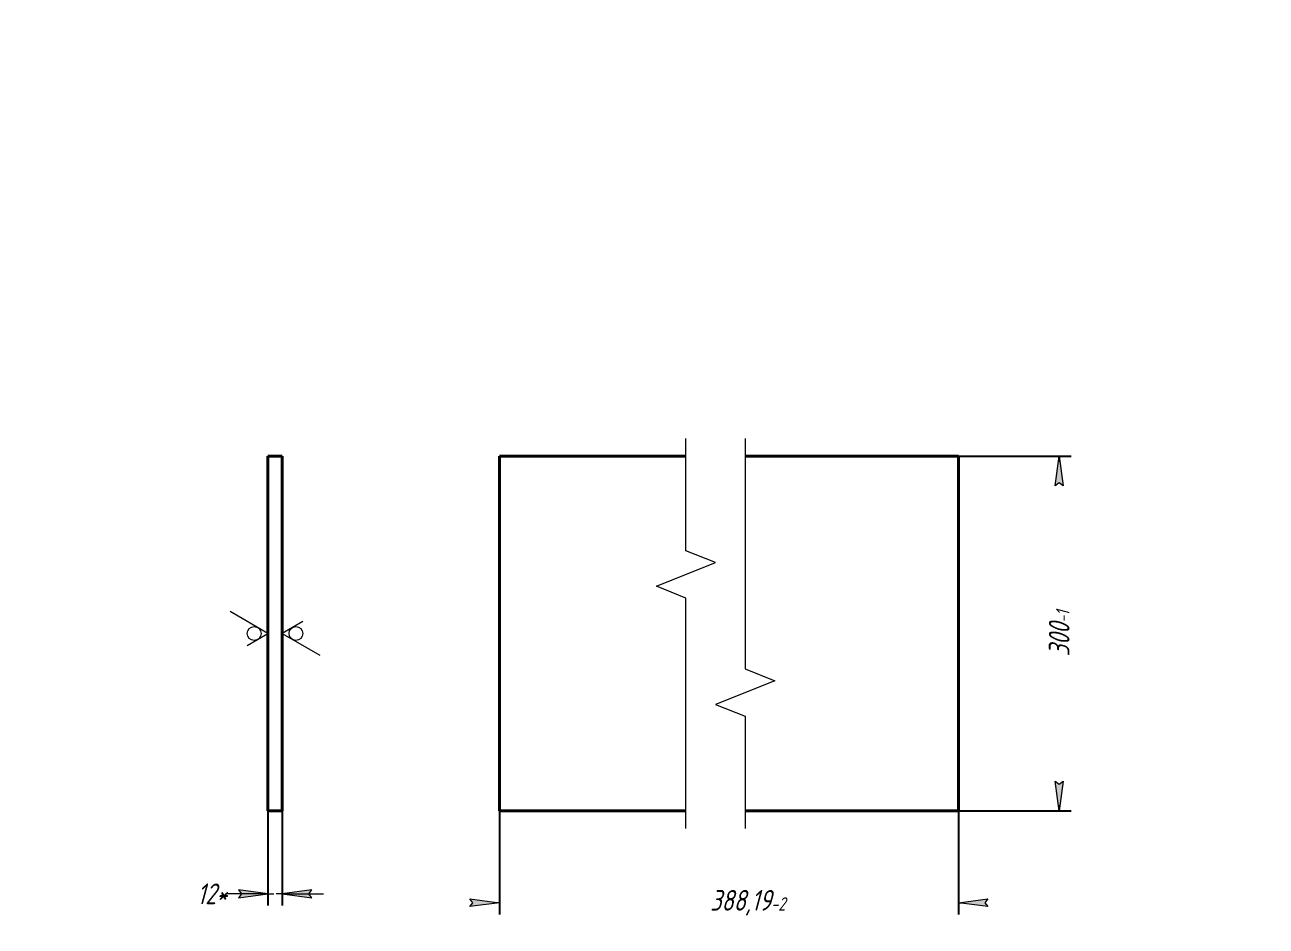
# Model space of a CAD drawing. Header units: millimetres. Extents: x 0 to 210, y 0 to 297.
# Drawn here: x 0 to 210, y 144.5 to 297 of the extents above; entities that cross this region are included whole.
import ezdxf

# ---------------------------------------------------------------- set-up
doc = ezdxf.new("R2010")
doc.units = ezdxf.units.MM
for name, pattern in [('K5LT_BASIC', [0]), ('K5LT_THIN', [0]), ('K5LT_THIN_INCLUDED_TO_HATCHING', [0])]:
    doc.linetypes.add(name, pattern=pattern)
doc.layers.add('Системный слой', color=7, linetype='Continuous')
doc.styles.add('KDIMTEXTSTYLE', font='GOST_AU.SHX', dxfattribs={"width": 0.96, "oblique": 15, "height": 5})
doc.dimstyles.new('KDIMSTYLE (0.20)', dxfattribs={"dimtxt": 5, "dimasz": 1, "dimexe": 2, "dimexo": 0.0625, "dimgap": 1, "dimtad": 1, "dimlfac": 5, "dimtxsty": 'KDIMTEXTSTYLE', "dimsah": 1, "dimcen": 0.09, "dimdle": 1, "dimadec": 0, "dimazin": 0, "dimtfac": 0.667, "dimtmove": 0, "dimatfit": 3, "dimfxl": 1, "dimtvp": 1, "dimtolj": 1, "dimtzin": 0, "dimarcsym": 0})

# ---------------------------------------------------------------- blocks, each defined once
blk = doc.blocks.new('KDIMARROW_02')
at = {"layer": 'Системный слой'}
blk.add_hatch(color=0, dxfattribs=at).paths.add_polyline_path([(4.5, -5.51091059616309e-16), (5, 0.6582624912261956), (0, 0), (5, -0.658262491226197)])
at = {"layer": 'Системный слой', "color": 0, "linetype": 'K5LT_THIN', "lineweight": 18}
for p, q in [((0, 0), (-1, 0)), ((5, 0.6582624912261956), (0, 0)), ((0, 0), (5, -0.658262491226197)), ((0, 0), (7, -8.572527594031472e-16)), ((4.5, -5.51091059616309e-16), (5, 0.6582624912261956)), ((5, -0.658262491226197), (4.5, -5.51091059616309e-16))]:
    blk.add_line(p, q, dxfattribs=at)
blk = doc.blocks.new('U0')
at = {"layer": 'Системный слой', "color": 7, "linetype": 'K5LT_THIN', "lineweight": 18}
for p, q in [((41.12877070043186, 194.0408864574346), (34.72702070043186, 197.7369368199346)), ((37.62877070043186, 192.0201614574346), (41.12877070043186, 194.0408864574346))]:
    blk.add_line(p, q, dxfattribs=at)
blk.add_arc((38.79543736709852, 194.0408864574346), 1.166666666666667, 0, 359.999994270422, dxfattribs=at)
blk = doc.blocks.new('U1')
at = {"layer": 'Системный слой', "color": 7, "linetype": 'K5LT_THIN', "lineweight": 18}
for p, q in [((47.02877070043186, 196.0616114574346), (43.52877070043186, 194.0408864574346)), ((43.52877070043186, 194.0408864574346), (49.93052070043186, 190.3448360949346))]:
    blk.add_line(p, q, dxfattribs=at)
blk.add_arc((45.86210403376519, 194.0408864574346), 1.166666666666667, 0, 359.999994270422, dxfattribs=at)
blk = doc.blocks.new('U7')
at = {"layer": 'Системный слой', "color": 150, "linetype": 'K5LT_BASIC', "lineweight": 40, "true_color": 0x0080ff}
for p, q in [((111.8514104099123, 164.0408864574345), (80.29114386747764, 164.0408864574345)), ((157.9287707004319, 164.0408864574346), (121.8514104071435, 164.0408864574346))]:
    blk.add_line(p, q, dxfattribs=at)
blk = doc.blocks.new('U8')
at = {"layer": 'Системный слой', "color": 150, "linetype": 'K5LT_BASIC', "lineweight": 40, "true_color": 0x0080ff}
for p, q in [((80.29114386747764, 224.0408864574345), (111.8514104099123, 224.0408864574345)), ((121.8514104071434, 224.0408864574346), (157.9287707004319, 224.0408864574346))]:
    blk.add_line(p, q, dxfattribs=at)
blk = doc.blocks.new('KDIMARROW_01')
at = {"layer": 'Системный слой'}
blk.add_hatch(color=0, dxfattribs=at).paths.add_polyline_path([(-5, -0.6582624912261956), (0, 0), (-5, 0.658262491226197), (-4.5, 5.51091059616309e-16)])
at = {"layer": 'Системный слой', "color": 0, "linetype": 'K5LT_THIN', "lineweight": 18}
for p, q in [((-4.5, 5.51091059616309e-16), (-5, 0.658262491226197)), ((-5, 0.658262491226197), (0, 0)), ((0, 0), (-5, -0.6582624912261956)), ((-5, -0.6582624912261956), (-4.5, 5.51091059616309e-16)), ((0, 0), (-1, 0))]:
    blk.add_line(p, q, dxfattribs=at)
blk = doc.blocks.new('U9')
at = {"layer": 'Системный слой', "color": 7, "linetype": 'K5LT_THIN_INCLUDED_TO_HATCHING', "lineweight": 18}
for p, q in [((111.8514104099123, 208.0408864574346), (111.8514104099123, 227.0408864559444)), ((116.8514104099123, 206.0408864574346), (111.8514104099123, 208.0408864574346)), ((106.8514104099123, 202.0408864574346), (116.8514104099123, 206.0408864574346)), ((111.8514104099123, 200.0408864574346), (106.8514104099123, 202.0408864574346)), ((111.8514104099123, 161.0408864581796), (111.8514104099123, 200.0408864574346))]:
    blk.add_line(p, q, dxfattribs=at)
blk = doc.blocks.new('U10')
at = {"layer": 'Системный слой', "color": 7, "linetype": 'K5LT_THIN_INCLUDED_TO_HATCHING', "lineweight": 18}
for p, q in [((121.8514104071435, 227.0408864566895), (121.8514104071435, 188.0408864574346)), ((121.8514104071435, 188.0408864574346), (126.8514104071435, 186.0408864574346)), ((126.8514104071435, 186.0408864574346), (116.8514104071435, 182.0408864574346)), ((116.8514104071435, 182.0408864574346), (121.8514104071435, 180.0408864574346)), ((121.8514104071435, 180.0408864574346), (121.8514104071435, 161.0408864589247))]:
    blk.add_line(p, q, dxfattribs=at)

msp = doc.modelspace()

# ---------------------------------------------------------------- linework, layer by layer
at = {"layer": 'Системный слой', "color": 150, "linetype": 'K5LT_BASIC', "lineweight": 40, "true_color": 0x0080ff}
for p, q in [((41.12877070043185, 224.0408864574346), (43.52877070043186, 224.0408864574346)), ((41.12877070043185, 224.0408864574346), (41.12877070043186, 164.0408864574346)), ((43.52877070043186, 224.0408864574346), (43.52877070043186, 164.0408864574346)), ((80.29114386747764, 164.0408864574345), (80.29114386747764, 224.0408864574345)), ((157.9287707004319, 224.0408864574346), (157.9287707004319, 164.0408864574346)), ((41.12877070043186, 164.0408864574346), (43.52877070043186, 164.0408864574346))]:
    msp.add_line(p, q, dxfattribs=at)

# ---------------------------------------------------------------- block references
at = {"layer": 'Системный слой'}
for name in ['U9', 'U10', 'U8', 'U0', 'U1', 'U7']:
    msp.add_blockref(name, (0, 0), dxfattribs=at)

# ---------------------------------------------------------------- dimensions: what is measured, and where the dimension line sits
at = {"layer": 'Системный слой', "color": 7}
msp.add_linear_dim(base=(174.9827212342026, 224.0408864574346), p1=(157.9287707004319, 164.0408864574346), p2=(157.9287707004319, 224.0408864574346), angle=90, location=(174.9827212342026, 194.0408864574346), dimstyle='KDIMSTYLE (0.20)', override={"dimexo": 0, "dimpost": '\\H3.5;\\W0.965;\\Q15;<>\\H0.65x;\\S^-1;\\H1.5x;', "dimblk1": 'KDIMARROW_01', "dimblk2": 'KDIMARROW_01', "dimse1": 0, "dimse2": 0, "dimclrt": 7, "dimtolj": 1}, dxfattribs=at).render()
for base, p1, p2, location, override in [((41.12877070043186, 150), (43.52877070043186, 164.0408864574346), (41.12877070043186, 164.0408864574346), (31.67534396550754, 150), {"dimexo": 0, "dimpost": '\\H3.5;\\W0.965;\\Q15;<>\\H3.5;\\W0.965;\\Q15;\\Q15;*', "dimblk1": 'KDIMARROW_02', "dimblk2": 'KDIMARROW_02', "dimse1": 0, "dimse2": 0, "dimclrt": 7, "dimtolj": 1}), ((80.29114386747764, 148.5), (157.9287707004319, 164.0408864574346), (80.29114386747764, 164.0408864574345), (122.2911438674776, 148.5), {"dimexo": 0, "dimpost": '\\H3.5;\\W0.965;\\Q15;<>\\H0.65x;\\S^-2;\\H1.5x;', "dimblk1": 'KDIMARROW_01', "dimblk2": 'KDIMARROW_01', "dimse1": 0, "dimse2": 0, "dimclrt": 7, "dimtolj": 1})]:
    msp.add_linear_dim(base=base, p1=p1, p2=p2, location=location, dimstyle='KDIMSTYLE (0.20)', override=override, dxfattribs=at).render()

doc.saveas('drawing.dxf')
